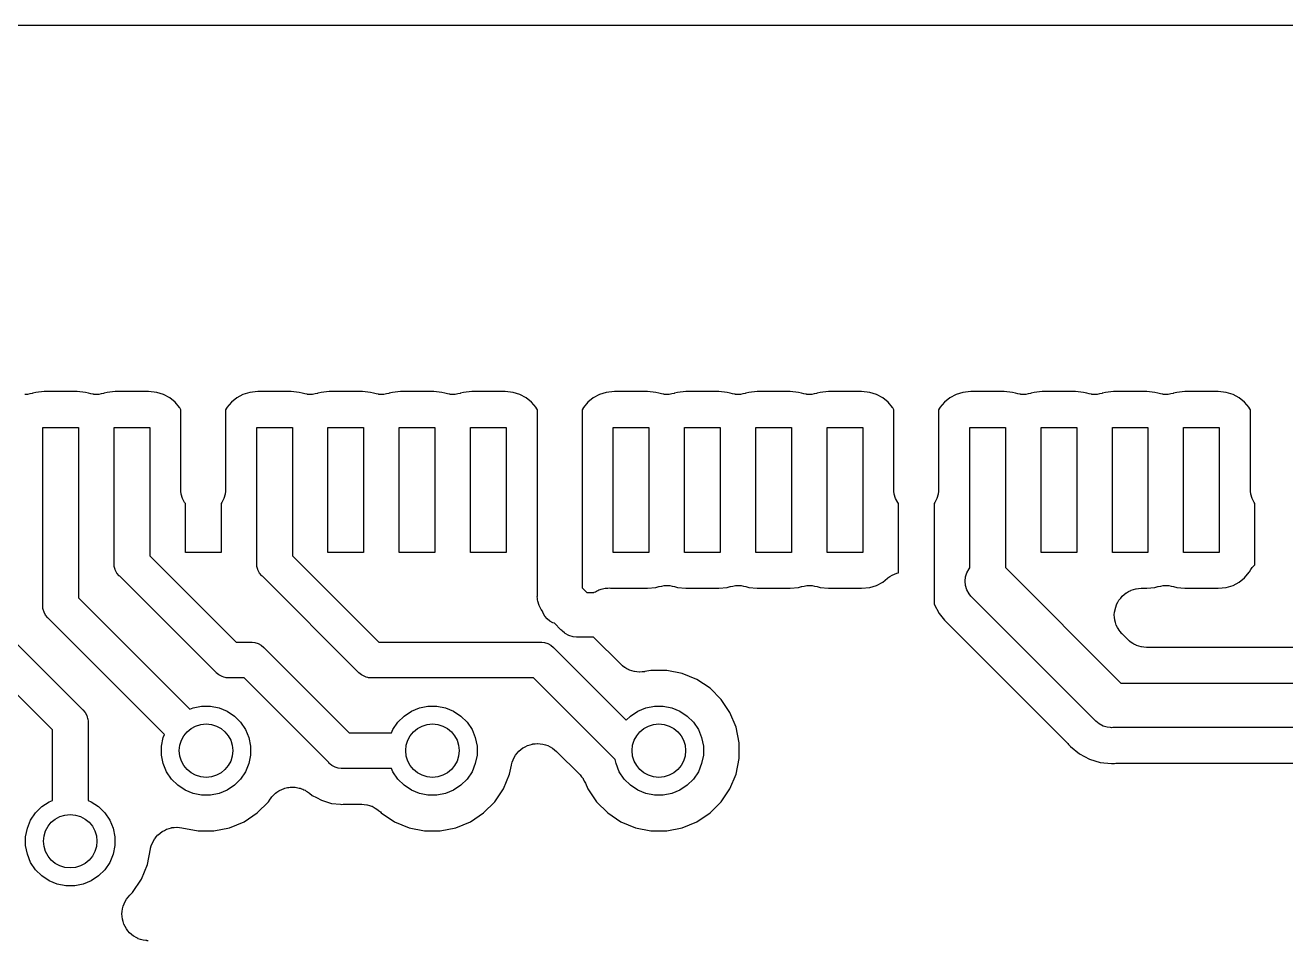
# Model space of a CAD drawing. Extents: x 86.1 to 155.4, y -71.6 to -29.3.
# Drawn here: x 113.03 to 120.1, y -34.59 to -29.46 of the extents above; entities that cross this region are included whole.
import ezdxf

# ---------------------------------------------------------------- set-up
doc = ezdxf.new("R2010")
doc.units = 0
doc.layers.add('BLACK', color=7, linetype='CONTINUOUS')

msp = doc.modelspace()

# ---------------------------------------------------------------- linework, layer by layer
at = {"layer": 'BLACK', "linetype": 'CONTINUOUS'}
for p, q in [((109.062, -29.46), (128.803, -29.46)), ((113.043, -31.53), (113.029, -31.5299)), ((113.044, -31.5299), (113.043, -31.53)), ((113.058, -31.5272), (113.044, -31.5299)), ((113.044, -31.5299), (113.044, -31.5299)), ((113.072, -31.5247), (113.058, -31.5272)), ((113.073, -31.5242), (113.072, -31.5247)), ((113.074, -31.5241), (113.073, -31.5242)), ((113.073, -31.5242), (113.073, -31.5242)), ((113.073, -31.5242), (113.073, -31.5242)), ((113.091, -31.5189), (113.074, -31.5241)), ((113.137, -31.5143), (113.091, -31.5189)), ((113.323, -31.5143), (113.137, -31.5143)), ((113.369, -31.5189), (113.323, -31.5143)), ((113.386, -31.5241), (113.369, -31.5189)), ((113.4, -31.5268), (113.386, -31.5241)), ((113.413, -31.5297), (113.4, -31.5268)), ((113.414, -31.5297), (113.413, -31.5297)), ((113.415, -31.5299), (113.414, -31.5297)), ((113.429, -31.5299), (113.415, -31.5299)), ((113.443, -31.53), (113.429, -31.5299)), ((113.444, -31.5299), (113.443, -31.53)), ((113.458, -31.5272), (113.444, -31.5299)), ((113.444, -31.5299), (113.444, -31.5299)), ((113.472, -31.5247), (113.458, -31.5272)), ((113.473, -31.5242), (113.472, -31.5247)), ((113.474, -31.5241), (113.473, -31.5242)), ((113.473, -31.5242), (113.473, -31.5242)), ((113.473, -31.5242), (113.473, -31.5242)), ((113.491, -31.5189), (113.474, -31.5241)), ((113.537, -31.5143), (113.491, -31.5189)), ((113.723, -31.5143), (113.537, -31.5143)), ((113.769, -31.5189), (113.723, -31.5143)), ((113.807, -31.5303), (113.769, -31.5189)), ((113.842, -31.5489), (113.807, -31.5303)), ((114.253, -31.5303), (114.218, -31.5489)), ((114.291, -31.5189), (114.253, -31.5303)), ((114.337, -31.5143), (114.291, -31.5189)), ((114.523, -31.5143), (114.337, -31.5143)), ((114.569, -31.5189), (114.523, -31.5143)), ((114.586, -31.5241), (114.569, -31.5189)), ((114.6, -31.5268), (114.586, -31.5241)), ((114.613, -31.5297), (114.6, -31.5268)), ((114.614, -31.5297), (114.613, -31.5297)), ((114.615, -31.5299), (114.614, -31.5297)), ((114.629, -31.5299), (114.615, -31.5299)), ((114.643, -31.53), (114.629, -31.5299)), ((114.644, -31.5299), (114.643, -31.53)), ((114.658, -31.5272), (114.644, -31.5299)), ((114.644, -31.5299), (114.644, -31.5299)), ((114.672, -31.5247), (114.658, -31.5272)), ((114.673, -31.5242), (114.672, -31.5247)), ((114.674, -31.5241), (114.673, -31.5242)), ((114.673, -31.5242), (114.673, -31.5242)), ((114.673, -31.5242), (114.673, -31.5242)), ((114.691, -31.5189), (114.674, -31.5241)), ((114.737, -31.5143), (114.691, -31.5189)), ((114.923, -31.5143), (114.737, -31.5143)), ((114.969, -31.5189), (114.923, -31.5143)), ((114.986, -31.5241), (114.969, -31.5189)), ((115, -31.5268), (114.986, -31.5241)), ((115.013, -31.5297), (115, -31.5268)), ((115.014, -31.5297), (115.013, -31.5297)), ((115.015, -31.5299), (115.014, -31.5297)), ((115.029, -31.5299), (115.015, -31.5299)), ((115.043, -31.53), (115.029, -31.5299)), ((115.044, -31.5299), (115.043, -31.53)), ((115.058, -31.5272), (115.044, -31.5299)), ((115.044, -31.5299), (115.044, -31.5299)), ((115.072, -31.5247), (115.058, -31.5272)), ((115.073, -31.5242), (115.072, -31.5247)), ((115.074, -31.5241), (115.073, -31.5242)), ((115.073, -31.5242), (115.073, -31.5242)), ((115.073, -31.5242), (115.073, -31.5242)), ((115.091, -31.5189), (115.074, -31.5241)), ((115.137, -31.5143), (115.091, -31.5189)), ((115.323, -31.5143), (115.137, -31.5143)), ((115.369, -31.5189), (115.323, -31.5143)), ((115.386, -31.5241), (115.369, -31.5189)), ((115.4, -31.5268), (115.386, -31.5241)), ((115.413, -31.5297), (115.4, -31.5268)), ((115.414, -31.5297), (115.413, -31.5297)), ((115.415, -31.5299), (115.414, -31.5297)), ((115.429, -31.5299), (115.415, -31.5299)), ((115.443, -31.53), (115.429, -31.5299)), ((115.444, -31.5299), (115.443, -31.53)), ((115.458, -31.5272), (115.444, -31.5299)), ((115.444, -31.5299), (115.444, -31.5299)), ((115.472, -31.5247), (115.458, -31.5272)), ((115.473, -31.5242), (115.472, -31.5247)), ((115.474, -31.5241), (115.473, -31.5242)), ((115.473, -31.5242), (115.473, -31.5242)), ((115.473, -31.5242), (115.473, -31.5242)), ((115.491, -31.5189), (115.474, -31.5241)), ((115.537, -31.5143), (115.491, -31.5189)), ((115.723, -31.5143), (115.537, -31.5143)), ((115.769, -31.5189), (115.723, -31.5143)), ((115.807, -31.5303), (115.769, -31.5189)), ((115.842, -31.5489), (115.807, -31.5303)), ((116.253, -31.5303), (116.218, -31.5489)), ((116.291, -31.5189), (116.253, -31.5303)), ((116.337, -31.5143), (116.291, -31.5189)), ((116.523, -31.5143), (116.337, -31.5143)), ((116.569, -31.5189), (116.523, -31.5143)), ((116.586, -31.5241), (116.569, -31.5189)), ((116.6, -31.5268), (116.586, -31.5241)), ((116.613, -31.5297), (116.6, -31.5268)), ((116.614, -31.5297), (116.613, -31.5297)), ((116.615, -31.5299), (116.614, -31.5297)), ((116.629, -31.5299), (116.615, -31.5299)), ((116.643, -31.53), (116.629, -31.5299)), ((116.644, -31.5299), (116.643, -31.53)), ((116.658, -31.5272), (116.644, -31.5299)), ((116.644, -31.5299), (116.644, -31.5299)), ((116.672, -31.5247), (116.658, -31.5272)), ((116.673, -31.5242), (116.672, -31.5247)), ((116.674, -31.5241), (116.673, -31.5242)), ((116.673, -31.5242), (116.673, -31.5242)), ((116.673, -31.5242), (116.673, -31.5242)), ((116.691, -31.5189), (116.674, -31.5241)), ((116.737, -31.5143), (116.691, -31.5189)), ((116.923, -31.5143), (116.737, -31.5143)), ((116.969, -31.5189), (116.923, -31.5143)), ((116.986, -31.5241), (116.969, -31.5189)), ((117, -31.5268), (116.986, -31.5241)), ((117.013, -31.5297), (117, -31.5268)), ((117.014, -31.5297), (117.013, -31.5297)), ((117.015, -31.5299), (117.014, -31.5297)), ((117.029, -31.5299), (117.015, -31.5299)), ((117.043, -31.53), (117.029, -31.5299)), ((117.044, -31.5299), (117.043, -31.53)), ((117.058, -31.5272), (117.044, -31.5299)), ((117.044, -31.5299), (117.044, -31.5299)), ((117.072, -31.5247), (117.058, -31.5272)), ((117.073, -31.5242), (117.072, -31.5247)), ((117.074, -31.5241), (117.073, -31.5242)), ((117.073, -31.5242), (117.073, -31.5242)), ((117.073, -31.5242), (117.073, -31.5242)), ((117.091, -31.5189), (117.074, -31.5241)), ((117.137, -31.5143), (117.091, -31.5189)), ((117.323, -31.5143), (117.137, -31.5143)), ((117.369, -31.5189), (117.323, -31.5143)), ((117.386, -31.5241), (117.369, -31.5189)), ((117.4, -31.5268), (117.386, -31.5241)), ((117.413, -31.5297), (117.4, -31.5268)), ((117.414, -31.5297), (117.413, -31.5297)), ((117.415, -31.5299), (117.414, -31.5297)), ((117.429, -31.5299), (117.415, -31.5299)), ((117.443, -31.53), (117.429, -31.5299)), ((117.444, -31.5299), (117.443, -31.53)), ((117.458, -31.5272), (117.444, -31.5299)), ((117.444, -31.5299), (117.444, -31.5299)), ((117.472, -31.5247), (117.458, -31.5272)), ((117.473, -31.5242), (117.472, -31.5247)), ((117.474, -31.5241), (117.473, -31.5242)), ((117.473, -31.5242), (117.473, -31.5242)), ((117.473, -31.5242), (117.473, -31.5242)), ((117.491, -31.5189), (117.474, -31.5241)), ((117.537, -31.5143), (117.491, -31.5189)), ((117.723, -31.5143), (117.537, -31.5143)), ((117.769, -31.5189), (117.723, -31.5143)), ((117.807, -31.5303), (117.769, -31.5189)), ((117.842, -31.5489), (117.807, -31.5303)), ((118.253, -31.5303), (118.218, -31.5489)), ((118.291, -31.5189), (118.253, -31.5303)), ((118.337, -31.5143), (118.291, -31.5189)), ((118.523, -31.5143), (118.337, -31.5143)), ((118.569, -31.5189), (118.523, -31.5143)), ((118.586, -31.5241), (118.569, -31.5189)), ((118.6, -31.5268), (118.586, -31.5241)), ((118.613, -31.5297), (118.6, -31.5268)), ((118.614, -31.5297), (118.613, -31.5297)), ((118.615, -31.5299), (118.614, -31.5297)), ((118.629, -31.5299), (118.615, -31.5299)), ((118.643, -31.53), (118.629, -31.5299)), ((118.644, -31.5299), (118.643, -31.53)), ((118.658, -31.5272), (118.644, -31.5299)), ((118.644, -31.5299), (118.644, -31.5299)), ((118.672, -31.5247), (118.658, -31.5272)), ((118.673, -31.5242), (118.672, -31.5247)), ((118.674, -31.5241), (118.673, -31.5242)), ((118.673, -31.5242), (118.673, -31.5242)), ((118.673, -31.5242), (118.673, -31.5242)), ((118.691, -31.5189), (118.674, -31.5241)), ((118.737, -31.5143), (118.691, -31.5189)), ((118.923, -31.5143), (118.737, -31.5143)), ((118.969, -31.5189), (118.923, -31.5143)), ((118.986, -31.5241), (118.969, -31.5189)), ((119, -31.5268), (118.986, -31.5241)), ((119.013, -31.5297), (119, -31.5268)), ((119.014, -31.5297), (119.013, -31.5297)), ((119.015, -31.5299), (119.014, -31.5297)), ((119.029, -31.5299), (119.015, -31.5299)), ((119.043, -31.53), (119.029, -31.5299)), ((119.044, -31.5299), (119.043, -31.53)), ((119.058, -31.5272), (119.044, -31.5299)), ((119.044, -31.5299), (119.044, -31.5299)), ((119.072, -31.5247), (119.058, -31.5272)), ((119.073, -31.5242), (119.072, -31.5247)), ((119.074, -31.5241), (119.073, -31.5242)), ((119.073, -31.5242), (119.073, -31.5242)), ((119.073, -31.5242), (119.073, -31.5242)), ((119.091, -31.5189), (119.074, -31.5241)), ((119.137, -31.5143), (119.091, -31.5189)), ((119.323, -31.5143), (119.137, -31.5143)), ((119.369, -31.5189), (119.323, -31.5143)), ((119.386, -31.5241), (119.369, -31.5189)), ((119.4, -31.5268), (119.386, -31.5241)), ((119.413, -31.5297), (119.4, -31.5268)), ((119.414, -31.5297), (119.413, -31.5297)), ((119.415, -31.5299), (119.414, -31.5297)), ((119.429, -31.5299), (119.415, -31.5299)), ((119.443, -31.53), (119.429, -31.5299)), ((119.444, -31.5299), (119.443, -31.53)), ((119.458, -31.5272), (119.444, -31.5299)), ((119.444, -31.5299), (119.444, -31.5299)), ((119.472, -31.5247), (119.458, -31.5272)), ((119.473, -31.5242), (119.472, -31.5247)), ((119.474, -31.5241), (119.473, -31.5242)), ((119.473, -31.5242), (119.473, -31.5242)), ((119.473, -31.5242), (119.473, -31.5242)), ((119.491, -31.5189), (119.474, -31.5241)), ((119.537, -31.5143), (119.491, -31.5189)), ((119.723, -31.5143), (119.537, -31.5143)), ((119.769, -31.5189), (119.723, -31.5143)), ((119.807, -31.5303), (119.769, -31.5189)), ((119.842, -31.5489), (119.807, -31.5303)), ((113.872, -31.5739), (113.842, -31.5489)), ((113.897, -31.6044), (113.872, -31.5739)), ((113.898, -31.6055), (113.897, -31.6044)), ((113.905, -31.6164), (113.898, -31.6055)), ((114.161, -31.6073), (114.155, -31.6165)), ((114.162, -31.6068), (114.161, -31.6073)), ((114.163, -31.6044), (114.162, -31.6055)), ((114.162, -31.6055), (114.162, -31.6067)), ((114.162, -31.6067), (114.162, -31.6068)), ((114.162, -31.6068), (114.162, -31.6068)), ((114.188, -31.5739), (114.163, -31.6044)), ((114.218, -31.5489), (114.188, -31.5739)), ((115.872, -31.5739), (115.842, -31.5489)), ((115.897, -31.6044), (115.872, -31.5739)), ((115.898, -31.6055), (115.897, -31.6044)), ((115.905, -31.6164), (115.898, -31.6055)), ((116.161, -31.6073), (116.155, -31.6165)), ((116.162, -31.6068), (116.161, -31.6073)), ((116.163, -31.6044), (116.162, -31.6055)), ((116.162, -31.6055), (116.162, -31.6067)), ((116.162, -31.6067), (116.162, -31.6068)), ((116.162, -31.6068), (116.162, -31.6068)), ((116.188, -31.5739), (116.163, -31.6044)), ((116.218, -31.5489), (116.188, -31.5739)), ((117.872, -31.5739), (117.842, -31.5489)), ((117.897, -31.6044), (117.872, -31.5739)), ((117.898, -31.6055), (117.897, -31.6044)), ((117.905, -31.6164), (117.898, -31.6055)), ((118.161, -31.6073), (118.155, -31.6165)), ((118.162, -31.6068), (118.161, -31.6073)), ((118.163, -31.6044), (118.162, -31.6055)), ((118.162, -31.6055), (118.162, -31.6067)), ((118.162, -31.6067), (118.162, -31.6068)), ((118.162, -31.6068), (118.162, -31.6068)), ((118.188, -31.5739), (118.163, -31.6044)), ((118.218, -31.5489), (118.188, -31.5739)), ((119.872, -31.5739), (119.842, -31.5489)), ((119.897, -31.6044), (119.872, -31.5739)), ((119.898, -31.6055), (119.897, -31.6044)), ((119.905, -31.6164), (119.898, -31.6055)), ((113.905, -32.0721), (113.905, -31.6164)), ((114.155, -31.6165), (114.155, -32.0721)), ((115.905, -32.0599), (115.905, -31.6164)), ((116.155, -31.6165), (116.155, -32.6142)), ((117.905, -32.0721), (117.905, -31.6164)), ((118.155, -31.6165), (118.155, -32.0721)), ((119.905, -32.0721), (119.905, -31.6164)), ((113.13, -32.7071), (113.13, -31.716)), ((113.13, -31.716), (113.33, -31.716)), ((113.33, -31.716), (113.33, -32.6706)), ((113.53, -32.416), (113.53, -31.716)), ((113.53, -31.716), (113.73, -31.716)), ((113.73, -31.716), (113.73, -32.4346)), ((114.33, -32.416), (114.33, -31.716)), ((114.33, -31.716), (114.53, -31.716)), ((114.53, -31.716), (114.53, -32.4346)), ((114.73, -32.416), (114.73, -31.716)), ((114.73, -31.716), (114.93, -31.716)), ((114.93, -31.716), (114.93, -32.416)), ((115.13, -32.416), (115.13, -31.716)), ((115.13, -31.716), (115.33, -31.716)), ((115.33, -31.716), (115.33, -32.416)), ((115.53, -32.416), (115.53, -31.716)), ((115.53, -31.716), (115.73, -31.716)), ((115.73, -31.716), (115.73, -32.416)), ((116.33, -32.416), (116.33, -31.716)), ((116.33, -31.716), (116.53, -31.716)), ((116.53, -31.716), (116.53, -32.416)), ((116.73, -32.416), (116.73, -31.716)), ((116.73, -31.716), (116.93, -31.716)), ((116.93, -31.716), (116.93, -32.416)), ((117.13, -32.416), (117.13, -31.716)), ((117.13, -31.716), (117.33, -31.716)), ((117.33, -31.716), (117.33, -32.416)), ((117.53, -32.416), (117.53, -31.716)), ((117.53, -31.716), (117.73, -31.716)), ((117.73, -31.716), (117.73, -32.416)), ((118.33, -32.416), (118.33, -31.716)), ((118.33, -31.716), (118.53, -31.716)), ((118.53, -31.716), (118.53, -32.5012)), ((118.73, -32.416), (118.73, -31.716)), ((118.73, -31.716), (118.93, -31.716)), ((118.93, -31.716), (118.93, -32.416)), ((119.13, -32.416), (119.13, -31.716)), ((119.13, -31.716), (119.33, -31.716)), ((119.33, -31.716), (119.33, -32.416)), ((119.53, -32.416), (119.53, -31.716)), ((119.53, -31.716), (119.73, -31.716)), ((119.73, -31.716), (119.73, -32.416)), ((113.907, -32.0905), (113.905, -32.0721)), ((113.914, -32.1141), (113.907, -32.0905)), ((114.153, -32.0905), (114.146, -32.1141)), ((114.155, -32.0721), (114.153, -32.0905)), ((115.905, -32.6599), (115.905, -32.0599)), ((115.905, -32.0599), (115.905, -32.0599)), ((117.907, -32.0905), (117.905, -32.0721)), ((117.914, -32.1141), (117.907, -32.0905)), ((118.153, -32.0905), (118.146, -32.1141)), ((118.155, -32.0721), (118.153, -32.0905)), ((119.907, -32.0905), (119.905, -32.0721)), ((119.914, -32.1141), (119.907, -32.0905)), ((113.926, -32.1358), (113.914, -32.1141)), ((113.93, -32.1412), (113.926, -32.1358)), ((113.93, -32.416), (113.93, -32.1412)), ((114.134, -32.1358), (114.13, -32.1412)), ((114.13, -32.1412), (114.13, -32.416)), ((114.146, -32.1141), (114.134, -32.1358)), ((117.926, -32.1358), (117.914, -32.1141)), ((117.93, -32.1412), (117.926, -32.1358)), ((117.93, -32.5314), (117.93, -32.1412)), ((118.134, -32.1358), (118.13, -32.1412)), ((118.13, -32.1412), (118.13, -32.7062)), ((118.146, -32.1141), (118.134, -32.1358)), ((119.926, -32.1358), (119.914, -32.1141)), ((119.93, -32.1412), (119.926, -32.1358)), ((119.93, -32.416), (119.93, -32.1412)), ((113.53, -32.4711), (113.53, -32.416)), ((113.53, -32.416), (113.53, -32.416)), ((113.73, -32.4346), (114.215, -32.92)), ((114.13, -32.416), (113.93, -32.416)), ((114.33, -32.4711), (114.33, -32.416)), ((114.33, -32.416), (114.33, -32.416)), ((114.53, -32.4346), (115.015, -32.92)), ((114.93, -32.416), (114.73, -32.416)), ((115.33, -32.416), (115.13, -32.416)), ((115.73, -32.416), (115.53, -32.416)), ((116.53, -32.416), (116.33, -32.416)), ((116.93, -32.416), (116.73, -32.416)), ((117.33, -32.416), (117.13, -32.416)), ((117.73, -32.416), (117.53, -32.416)), ((118.33, -32.5028), (118.33, -32.416)), ((118.33, -32.416), (118.33, -32.416)), ((118.93, -32.416), (118.73, -32.416)), ((119.33, -32.416), (119.13, -32.416)), ((119.73, -32.416), (119.53, -32.416)), ((119.93, -32.4862), (119.93, -32.416)), ((119.93, -32.416), (119.93, -32.416)), ((113.53, -32.476), (113.53, -32.4711)), ((113.531, -32.4956), (113.53, -32.476)), ((113.536, -32.5119), (113.531, -32.4956)), ((113.537, -32.5145), (113.536, -32.5119)), ((113.546, -32.5318), (113.537, -32.5145)), ((114.33, -32.476), (114.33, -32.4711)), ((114.331, -32.4956), (114.33, -32.476)), ((114.336, -32.5119), (114.331, -32.4956)), ((114.337, -32.5145), (114.336, -32.5119)), ((114.346, -32.5318), (114.337, -32.5145)), ((118.314, -32.5299), (118.326, -32.5082)), ((118.326, -32.5082), (118.33, -32.5028)), ((118.53, -32.5012), (119.178, -33.149)), ((119.872, -32.5581), (119.897, -32.5276)), ((119.897, -32.5276), (119.898, -32.5265)), ((119.898, -32.5252), (119.899, -32.5247)), ((119.898, -32.5253), (119.898, -32.5252)), ((119.898, -32.5252), (119.898, -32.5252)), ((119.898, -32.5265), (119.898, -32.5253)), ((119.899, -32.5247), (119.907, -32.5129)), ((119.907, -32.5129), (119.915, -32.501)), ((119.915, -32.5005), (119.926, -32.4906)), ((119.915, -32.5008), (119.915, -32.5005)), ((119.915, -32.501), (119.915, -32.5008)), ((119.926, -32.4906), (119.93, -32.4862)), ((113.559, -32.5471), (113.546, -32.5318)), ((113.563, -32.5502), (113.559, -32.5471)), ((114.1, -33.0872), (113.563, -32.5502)), ((114.359, -32.5471), (114.346, -32.5318)), ((114.363, -32.5502), (114.359, -32.5471)), ((114.9, -33.0872), (114.363, -32.5502)), ((117.807, -32.6017), (117.842, -32.5831)), ((117.842, -32.5831), (117.869, -32.5611)), ((117.869, -32.5603), (117.87, -32.5602)), ((117.869, -32.5611), (117.869, -32.5603)), ((117.87, -32.5597), (117.882, -32.5521)), ((117.87, -32.5602), (117.87, -32.5597)), ((117.87, -32.5602), (117.87, -32.5602)), ((117.882, -32.5521), (117.894, -32.5442)), ((117.894, -32.544), (117.895, -32.5438)), ((117.894, -32.5442), (117.894, -32.544)), ((117.895, -32.5438), (117.908, -32.5385)), ((117.908, -32.5385), (117.921, -32.5332)), ((117.921, -32.5332), (117.922, -32.5331)), ((117.922, -32.533), (117.93, -32.5314)), ((117.922, -32.5331), (117.922, -32.533)), ((118.304, -32.578), (118.307, -32.5535)), ((118.307, -32.6025), (118.304, -32.578)), ((118.307, -32.5535), (118.314, -32.5299)), ((119.807, -32.6017), (119.842, -32.5831)), ((119.842, -32.5831), (119.872, -32.5581)), ((115.904, -32.666), (115.905, -32.6599)), ((115.905, -32.6721), (115.904, -32.666)), ((116.155, -32.6142), (116.182, -32.641)), ((116.182, -32.641), (116.222, -32.641)), ((116.222, -32.641), (116.224, -32.6401)), ((116.224, -32.6401), (116.23, -32.6368)), ((116.23, -32.6368), (116.236, -32.6329)), ((116.236, -32.6329), (116.243, -32.63)), ((116.243, -32.63), (116.249, -32.6265)), ((116.249, -32.6265), (116.256, -32.6244)), ((116.256, -32.6244), (116.263, -32.6217)), ((116.263, -32.6217), (116.27, -32.6203)), ((116.27, -32.6203), (116.277, -32.6181)), ((116.277, -32.6181), (116.285, -32.6174)), ((116.285, -32.6174), (116.292, -32.616)), ((116.292, -32.616), (116.299, -32.6161)), ((116.299, -32.6161), (116.307, -32.6153)), ((116.307, -32.6153), (116.314, -32.6161)), ((116.314, -32.6161), (116.321, -32.6161)), ((116.321, -32.6161), (116.337, -32.6177)), ((116.337, -32.6177), (116.523, -32.6177)), ((116.523, -32.6177), (116.569, -32.6131)), ((116.569, -32.6131), (116.586, -32.6079)), ((116.586, -32.6079), (116.587, -32.6078)), ((116.587, -32.6078), (116.588, -32.6073)), ((116.587, -32.6078), (116.587, -32.6078)), ((116.587, -32.6078), (116.587, -32.6078)), ((116.588, -32.6073), (116.602, -32.6048)), ((116.602, -32.6048), (116.616, -32.6021)), ((116.616, -32.6021), (116.617, -32.602)), ((116.616, -32.6021), (116.616, -32.6021)), ((116.617, -32.602), (116.631, -32.6021)), ((116.631, -32.6021), (116.645, -32.6021)), ((116.645, -32.6021), (116.646, -32.6023)), ((116.646, -32.6023), (116.647, -32.6023)), ((116.647, -32.6023), (116.66, -32.6052)), ((116.66, -32.6052), (116.674, -32.6079)), ((116.674, -32.6079), (116.691, -32.6131)), ((116.691, -32.6131), (116.737, -32.6177)), ((116.737, -32.6177), (116.923, -32.6177)), ((116.923, -32.6177), (116.969, -32.6131)), ((116.969, -32.6131), (116.986, -32.6079)), ((116.986, -32.6079), (116.987, -32.6078)), ((116.987, -32.6078), (116.988, -32.6073)), ((116.987, -32.6078), (116.987, -32.6078)), ((116.987, -32.6078), (116.987, -32.6078)), ((116.988, -32.6073), (117.002, -32.6048)), ((117.002, -32.6048), (117.016, -32.6021)), ((117.016, -32.6021), (117.017, -32.602)), ((117.016, -32.6021), (117.016, -32.6021)), ((117.017, -32.602), (117.031, -32.6021)), ((117.031, -32.6021), (117.045, -32.6021)), ((117.045, -32.6021), (117.046, -32.6023)), ((117.046, -32.6023), (117.047, -32.6023)), ((117.047, -32.6023), (117.06, -32.6052)), ((117.06, -32.6052), (117.074, -32.6079)), ((117.074, -32.6079), (117.091, -32.6131)), ((117.091, -32.6131), (117.137, -32.6177)), ((117.137, -32.6177), (117.323, -32.6177)), ((117.323, -32.6177), (117.369, -32.6131)), ((117.369, -32.6131), (117.386, -32.6079)), ((117.386, -32.6079), (117.387, -32.6078)), ((117.387, -32.6078), (117.388, -32.6073)), ((117.387, -32.6078), (117.387, -32.6078)), ((117.387, -32.6078), (117.387, -32.6078)), ((117.388, -32.6073), (117.402, -32.6048)), ((117.402, -32.6048), (117.416, -32.6021)), ((117.416, -32.6021), (117.417, -32.602)), ((117.416, -32.6021), (117.416, -32.6021)), ((117.417, -32.602), (117.431, -32.6021)), ((117.431, -32.6021), (117.445, -32.6021)), ((117.445, -32.6021), (117.446, -32.6023)), ((117.446, -32.6023), (117.447, -32.6023)), ((117.447, -32.6023), (117.46, -32.6052)), ((117.46, -32.6052), (117.474, -32.6079)), ((117.474, -32.6079), (117.491, -32.6131)), ((117.491, -32.6131), (117.537, -32.6177)), ((117.537, -32.6177), (117.723, -32.6177)), ((117.723, -32.6177), (117.769, -32.6131)), ((117.769, -32.6131), (117.807, -32.6017)), ((118.314, -32.6261), (118.307, -32.6025)), ((118.326, -32.6478), (118.314, -32.6261)), ((118.337, -32.6621), (118.326, -32.6478)), ((119.033, -33.358), (118.337, -32.6621)), ((119.177, -32.6724), (119.186, -32.6613)), ((119.186, -32.6609), (119.197, -32.6519)), ((119.186, -32.6611), (119.186, -32.6609)), ((119.186, -32.6613), (119.186, -32.6611)), ((119.197, -32.6519), (119.208, -32.6428)), ((119.208, -32.6428), (119.209, -32.6426)), ((119.209, -32.6425), (119.221, -32.6358)), ((119.209, -32.6426), (119.209, -32.6425)), ((119.221, -32.6358), (119.234, -32.629)), ((119.234, -32.629), (119.235, -32.6289)), ((119.235, -32.6288), (119.249, -32.6247)), ((119.235, -32.6289), (119.235, -32.6288)), ((119.249, -32.6247), (119.262, -32.6206)), ((119.262, -32.6206), (119.263, -32.6205)), ((119.263, -32.6204), (119.277, -32.6191)), ((119.263, -32.6205), (119.263, -32.6204)), ((119.277, -32.6191), (119.291, -32.6177)), ((119.291, -32.6177), (119.323, -32.6177)), ((119.323, -32.6177), (119.369, -32.6131)), ((119.369, -32.6131), (119.386, -32.6079)), ((119.386, -32.6079), (119.387, -32.6078)), ((119.387, -32.6078), (119.388, -32.6073)), ((119.387, -32.6078), (119.387, -32.6078)), ((119.387, -32.6078), (119.387, -32.6078)), ((119.388, -32.6073), (119.402, -32.6048)), ((119.402, -32.6048), (119.416, -32.6021)), ((119.416, -32.6021), (119.417, -32.602)), ((119.416, -32.6021), (119.416, -32.6021)), ((119.417, -32.602), (119.431, -32.6021)), ((119.431, -32.6021), (119.445, -32.6021)), ((119.445, -32.6021), (119.446, -32.6023)), ((119.446, -32.6023), (119.447, -32.6023)), ((119.447, -32.6023), (119.46, -32.6052)), ((119.46, -32.6052), (119.474, -32.6079)), ((119.474, -32.6079), (119.491, -32.6131)), ((119.491, -32.6131), (119.537, -32.6177)), ((119.537, -32.6177), (119.723, -32.6177)), ((119.723, -32.6177), (119.769, -32.6131)), ((119.769, -32.6131), (119.807, -32.6017)), ((113.13, -32.712), (113.13, -32.7071)), ((113.13, -32.7169), (113.13, -32.712)), ((113.131, -32.7281), (113.13, -32.7169)), ((113.13, -32.7169), (113.13, -32.7169)), ((113.131, -32.7316), (113.131, -32.7281)), ((113.133, -32.7372), (113.131, -32.7316)), ((113.137, -32.7505), (113.133, -32.7372)), ((113.33, -32.6706), (113.955, -33.2952)), ((115.906, -32.6817), (115.905, -32.6721)), ((115.905, -32.6721), (115.905, -32.6721)), ((115.907, -32.6905), (115.906, -32.6817)), ((115.914, -32.7141), (115.907, -32.6905)), ((115.926, -32.7358), (115.914, -32.7141)), ((115.934, -32.7461), (115.926, -32.7358)), ((118.13, -32.7062), (118.158, -32.7594)), ((119.143, -32.7515), (119.145, -32.7375)), ((119.145, -32.737), (119.149, -32.723)), ((119.145, -32.7373), (119.145, -32.737)), ((119.145, -32.7375), (119.145, -32.7373)), ((119.149, -32.723), (119.153, -32.7096)), ((119.153, -32.7091), (119.16, -32.6962)), ((119.153, -32.7093), (119.153, -32.7091)), ((119.153, -32.7096), (119.153, -32.7093)), ((119.16, -32.6962), (119.167, -32.6838)), ((119.167, -32.6834), (119.177, -32.6724)), ((119.167, -32.6836), (119.167, -32.6834)), ((119.167, -32.6838), (119.167, -32.6836)), ((113.146, -32.7678), (113.137, -32.7505)), ((113.159, -32.7831), (113.146, -32.7678)), ((113.163, -32.7862), (113.159, -32.7831)), ((113.813, -33.4367), (113.163, -32.7862)), ((115.937, -32.7565), (115.934, -32.7461)), ((115.946, -32.7738), (115.937, -32.7565)), ((115.959, -32.7891), (115.946, -32.7738)), ((115.974, -32.8015), (115.959, -32.7891)), ((115.992, -32.8108), (115.974, -32.8015)), ((116.001, -32.8137), (115.992, -32.8108)), ((118.158, -32.7594), (118.189, -32.7965)), ((118.189, -32.7965), (118.88, -33.4873)), ((119.141, -32.7661), (119.143, -32.7515)), ((119.141, -32.7664), (119.141, -32.7661)), ((119.141, -32.7666), (119.141, -32.7664)), ((119.143, -32.7808), (119.141, -32.7666)), ((119.144, -32.7953), (119.143, -32.7808)), ((119.144, -32.7955), (119.144, -32.7953)), ((119.144, -32.7958), (119.144, -32.7955)), ((119.148, -32.8096), (119.144, -32.7958)), ((119.152, -32.8234), (119.148, -32.8096)), ((112.93, -32.8746), (113.351, -33.2958)), ((116.037, -32.8501), (116.001, -32.8137)), ((116.041, -32.8548), (116.037, -32.8501)), ((116.046, -32.8587), (116.041, -32.8548)), ((116.056, -32.867), (116.046, -32.8587)), ((116.046, -32.8587), (116.046, -32.8587)), ((116.06, -32.8704), (116.056, -32.867)), ((116.082, -32.882), (116.06, -32.8704)), ((116.105, -32.8892), (116.082, -32.882)), ((119.152, -32.8236), (119.152, -32.8234)), ((119.152, -32.8239), (119.152, -32.8236)), ((119.159, -32.8367), (119.152, -32.8239)), ((119.166, -32.8494), (119.159, -32.8367)), ((119.166, -32.8496), (119.166, -32.8494)), ((119.166, -32.8498), (119.166, -32.8496)), ((119.175, -32.8611), (119.166, -32.8498)), ((119.184, -32.8723), (119.175, -32.8611)), ((119.184, -32.8726), (119.184, -32.8723)), ((119.184, -32.8727), (119.184, -32.8726)), ((119.184, -32.8726), (119.184, -32.8726)), ((119.185, -32.8738), (119.184, -32.8727)), ((119.217, -32.9051), (119.185, -32.8738)), ((114.215, -32.92), (114.295, -32.92)), ((114.295, -32.92), (114.3, -32.9195)), ((114.3, -32.9195), (114.305, -32.92)), ((114.305, -32.92), (114.305, -32.92)), ((114.305, -32.92), (114.32, -32.9214)), ((114.32, -32.9214), (114.338, -32.9272)), ((114.338, -32.9272), (114.356, -32.9365)), ((114.356, -32.9365), (114.371, -32.9489)), ((114.371, -32.9489), (114.374, -32.9528)), ((114.374, -32.9528), (114.849, -33.428)), ((115.015, -32.92), (115.919, -32.92)), ((115.919, -32.92), (115.924, -32.9195)), ((115.924, -32.9195), (115.929, -32.92)), ((115.929, -32.92), (115.929, -32.92)), ((115.929, -32.92), (115.944, -32.9214)), ((115.944, -32.9214), (115.963, -32.9272)), ((115.963, -32.9272), (115.98, -32.9365)), ((115.98, -32.9365), (115.995, -32.9489)), ((115.995, -32.9489), (115.999, -32.9528)), ((115.999, -32.9528), (116.403, -33.3573)), ((116.124, -32.891), (116.105, -32.8892)), ((116.13, -32.8916), (116.124, -32.891)), ((116.124, -32.891), (116.124, -32.891)), ((116.136, -32.891), (116.13, -32.8916)), ((116.22, -32.891), (116.136, -32.891)), ((116.372, -33.0437), (116.22, -32.891)), ((119.227, -32.9138), (119.217, -32.9051)), ((119.238, -32.9228), (119.227, -32.9138)), ((119.239, -32.9231), (119.238, -32.9228)), ((119.239, -32.9236), (119.239, -32.9231)), ((119.251, -32.9302), (119.239, -32.9236)), ((119.264, -32.9369), (119.251, -32.9302)), ((119.264, -32.9371), (119.264, -32.9369)), ((119.265, -32.9375), (119.264, -32.9371)), ((119.278, -32.9415), (119.265, -32.9375)), ((119.292, -32.9457), (119.278, -32.9415)), ((119.292, -32.9458), (119.292, -32.9457)), ((119.293, -32.946), (119.292, -32.9458)), ((119.307, -32.9474), (119.293, -32.946)), ((119.321, -32.949), (119.307, -32.9474)), ((119.322, -32.949), (119.321, -32.949)), ((119.323, -32.949), (119.322, -32.949)), ((119.322, -32.949), (119.322, -32.949)), ((119.322, -32.949), (119.322, -32.949)), ((123.167, -32.949), (119.323, -32.949)), ((113.184, -33.4114), (112.763, -32.9902)), ((114.103, -33.0911), (114.1, -33.0872)), ((114.118, -33.1035), (114.103, -33.0911)), ((114.903, -33.0911), (114.9, -33.0872)), ((114.918, -33.1035), (114.903, -33.0911)), ((116.383, -33.0525), (116.372, -33.0437)), ((116.394, -33.0615), (116.383, -33.0525)), ((116.394, -33.0618), (116.394, -33.0615)), ((116.395, -33.0623), (116.394, -33.0618)), ((116.407, -33.0689), (116.395, -33.0623)), ((116.419, -33.0756), (116.407, -33.0689)), ((116.42, -33.0758), (116.419, -33.0756)), ((116.421, -33.0761), (116.42, -33.0758)), ((116.434, -33.0802), (116.421, -33.0761)), ((116.447, -33.0844), (116.434, -33.0802)), ((116.448, -33.0845), (116.447, -33.0844)), ((116.449, -33.0847), (116.448, -33.0845)), ((116.463, -33.0861), (116.449, -33.0847)), ((116.476, -33.0876), (116.463, -33.0861)), ((116.477, -33.0876), (116.476, -33.0876)), ((116.478, -33.0876), (116.477, -33.0876)), ((116.492, -33.0863), (116.478, -33.0876)), ((116.506, -33.0852), (116.492, -33.0863)), ((116.507, -33.0849), (116.506, -33.0852)), ((116.508, -33.0848), (116.507, -33.0849)), ((116.507, -33.0849), (116.507, -33.0849)), ((116.507, -33.0849), (116.507, -33.0849)), ((116.542, -33.078), (116.508, -33.0848)), ((116.63, -33.078), (116.542, -33.078)), ((116.717, -33.0953), (116.63, -33.078)), ((114.136, -33.1128), (114.118, -33.1035)), ((114.145, -33.1157), (114.136, -33.1128)), ((114.154, -33.1186), (114.145, -33.1157)), ((114.158, -33.1189), (114.154, -33.1186)), ((114.169, -33.12), (114.158, -33.1189)), ((114.174, -33.1205), (114.169, -33.12)), ((114.169, -33.12), (114.169, -33.12)), ((114.179, -33.12), (114.174, -33.1205)), ((114.259, -33.12), (114.179, -33.12)), ((114.734, -33.5952), (114.259, -33.12)), ((114.936, -33.1128), (114.918, -33.1035)), ((114.945, -33.1157), (114.936, -33.1128)), ((114.954, -33.1186), (114.945, -33.1157)), ((114.958, -33.1189), (114.954, -33.1186)), ((114.969, -33.12), (114.958, -33.1189)), ((114.974, -33.1205), (114.969, -33.12)), ((114.969, -33.12), (114.969, -33.12)), ((114.979, -33.12), (114.974, -33.1205)), ((115.883, -33.12), (114.979, -33.12)), ((116.341, -33.5781), (115.883, -33.12)), ((116.799, -33.1292), (116.717, -33.0953)), ((116.873, -33.1785), (116.799, -33.1292)), ((119.178, -33.149), (123.184, -33.149)), ((116.936, -33.2411), (116.873, -33.1785)), ((113.351, -33.2958), (113.355, -33.2989)), ((113.355, -33.2989), (113.368, -33.3142)), ((113.955, -33.2952), (113.973, -33.2876)), ((113.973, -33.2876), (114.021, -33.278)), ((114.021, -33.278), (114.071, -33.278)), ((114.071, -33.278), (114.119, -33.2876)), ((114.119, -33.2876), (114.164, -33.3065)), ((114.164, -33.3065), (114.205, -33.3338)), ((115.157, -33.3338), (115.198, -33.3065)), ((115.198, -33.3065), (115.243, -33.2876)), ((115.243, -33.2876), (115.291, -33.278)), ((115.291, -33.278), (115.341, -33.278)), ((115.341, -33.278), (115.389, -33.2876)), ((115.389, -33.2876), (115.434, -33.3065)), ((115.434, -33.3065), (115.475, -33.3338)), ((116.427, -33.3338), (116.468, -33.3065)), ((116.468, -33.3065), (116.513, -33.2876)), ((116.513, -33.2876), (116.561, -33.278)), ((116.561, -33.278), (116.611, -33.278)), ((116.611, -33.278), (116.659, -33.2876)), ((116.659, -33.2876), (116.704, -33.3065)), ((116.704, -33.3065), (116.745, -33.3338)), ((116.985, -33.3148), (116.936, -33.2411)), ((113.368, -33.3142), (113.377, -33.3315)), ((113.377, -33.3315), (113.379, -33.3402)), ((113.379, -33.3402), (113.381, -33.3469)), ((113.381, -33.3469), (113.383, -33.3504)), ((113.383, -33.3504), (113.384, -33.3651)), ((113.384, -33.3651), (113.384, -33.3651)), ((113.384, -33.3651), (113.384, -33.37)), ((113.384, -33.37), (113.384, -33.3749)), ((113.384, -33.3749), (113.384, -33.8068)), ((114.205, -33.3338), (114.24, -33.3686)), ((114.24, -33.3686), (114.268, -33.4096)), ((115.094, -33.4096), (115.122, -33.3686)), ((115.122, -33.3686), (115.157, -33.3338)), ((115.475, -33.3338), (115.51, -33.3686)), ((115.51, -33.3686), (115.538, -33.4096)), ((116.403, -33.3573), (116.427, -33.3338)), ((116.745, -33.3338), (116.78, -33.3686)), ((116.78, -33.3686), (116.808, -33.4096)), ((117.019, -33.3967), (116.985, -33.3148)), ((119.037, -33.3628), (119.033, -33.358)), ((119.056, -33.3784), (119.037, -33.3628)), ((113.184, -33.8068), (113.184, -33.4114)), ((113.806, -33.4551), (113.813, -33.4367)), ((114.268, -33.4096), (114.286, -33.4551)), ((114.849, -33.428), (115.087, -33.428)), ((115.087, -33.428), (115.094, -33.4096)), ((115.538, -33.4096), (115.556, -33.4551)), ((116.808, -33.4096), (116.826, -33.4551)), ((117.036, -33.4837), (117.019, -33.3967)), ((119.078, -33.39), (119.056, -33.3784)), ((119.101, -33.3972), (119.078, -33.39)), ((119.12, -33.399), (119.101, -33.3972)), ((119.126, -33.3996), (119.12, -33.399)), ((119.12, -33.399), (119.12, -33.399)), ((119.132, -33.399), (119.126, -33.3996)), ((123.138, -33.399), (119.132, -33.399)), ((113.796, -33.5034), (113.806, -33.4551)), ((113.796, -33.5526), (113.796, -33.5034)), ((114.286, -33.4551), (114.296, -33.5034)), ((114.296, -33.5034), (114.296, -33.5526)), ((115.556, -33.4551), (115.566, -33.5034)), ((115.566, -33.5034), (115.566, -33.5526)), ((115.812, -33.5216), (115.823, -33.5127)), ((115.823, -33.5127), (115.824, -33.5125)), ((115.824, -33.5123), (115.837, -33.5057)), ((115.824, -33.5125), (115.824, -33.5123)), ((115.837, -33.5057), (115.849, -33.499)), ((115.849, -33.499), (115.85, -33.4989)), ((115.85, -33.4988), (115.864, -33.4947)), ((115.85, -33.4989), (115.85, -33.4988)), ((115.864, -33.4947), (115.877, -33.4907)), ((115.877, -33.4907), (115.878, -33.4906)), ((115.878, -33.4906), (115.892, -33.4893)), ((115.878, -33.4906), (115.878, -33.4906)), ((115.892, -33.4893), (115.906, -33.4879)), ((115.906, -33.4879), (115.907, -33.488)), ((115.907, -33.488), (115.907, -33.4879)), ((115.907, -33.4879), (115.921, -33.4894)), ((115.921, -33.4894), (115.936, -33.4909)), ((115.936, -33.4909), (115.936, -33.491)), ((115.936, -33.491), (115.936, -33.491)), ((115.936, -33.491), (115.95, -33.4952)), ((115.95, -33.4952), (115.964, -33.4994)), ((115.964, -33.4994), (115.964, -33.4996)), ((115.964, -33.4996), (115.964, -33.4997)), ((115.964, -33.4997), (115.977, -33.5065)), ((115.977, -33.5065), (115.989, -33.5133)), ((115.989, -33.5133), (115.99, -33.5135)), ((115.99, -33.5135), (115.99, -33.5136)), ((115.99, -33.5136), (116.001, -33.5228)), ((116.826, -33.4551), (116.836, -33.5034)), ((116.836, -33.5034), (116.836, -33.5526)), ((117.036, -33.5723), (117.036, -33.4837)), ((118.88, -33.4873), (118.881, -33.4888)), ((118.881, -33.4888), (118.885, -33.4937)), ((118.885, -33.4937), (118.89, -33.4982)), ((118.89, -33.4982), (118.895, -33.5049)), ((118.895, -33.5049), (118.945, -33.5455)), ((113.806, -33.6009), (113.796, -33.5526)), ((114.296, -33.5526), (114.286, -33.6009)), ((115.566, -33.5526), (115.556, -33.6009)), ((115.764, -33.593), (115.768, -33.5793)), ((115.768, -33.5787), (115.775, -33.5663)), ((115.768, -33.579), (115.768, -33.5787)), ((115.768, -33.5793), (115.768, -33.579)), ((115.775, -33.5663), (115.782, -33.5536)), ((115.782, -33.5531), (115.791, -33.5422)), ((115.782, -33.5534), (115.782, -33.5531)), ((115.782, -33.5536), (115.782, -33.5534)), ((115.791, -33.5422), (115.801, -33.5311)), ((115.801, -33.5307), (115.812, -33.5216)), ((115.801, -33.5309), (115.801, -33.5307)), ((115.801, -33.5311), (115.801, -33.5309)), ((116.001, -33.5228), (116.012, -33.5319)), ((116.012, -33.5319), (116.142, -33.6619)), ((116.346, -33.6009), (116.341, -33.5781)), ((116.836, -33.5526), (116.826, -33.6009)), ((117.019, -33.6593), (117.036, -33.5723)), ((118.945, -33.5455), (119.001, -33.5757)), ((119.001, -33.5757), (119.062, -33.5943)), ((113.824, -33.6464), (113.806, -33.6009)), ((113.852, -33.6874), (113.824, -33.6464)), ((114.268, -33.6464), (114.24, -33.6874)), ((114.286, -33.6009), (114.268, -33.6464)), ((114.737, -33.5991), (114.734, -33.5952)), ((114.741, -33.6022), (114.737, -33.5991)), ((114.742, -33.6034), (114.741, -33.6022)), ((114.741, -33.6022), (114.741, -33.6022)), ((114.752, -33.6115), (114.742, -33.6034)), ((114.77, -33.6208), (114.752, -33.6115)), ((114.788, -33.6266), (114.77, -33.6208)), ((114.803, -33.628), (114.788, -33.6266)), ((114.808, -33.6285), (114.803, -33.628)), ((114.803, -33.628), (114.803, -33.628)), ((114.813, -33.628), (114.808, -33.6285)), ((115.087, -33.628), (114.813, -33.628)), ((115.094, -33.6464), (115.087, -33.628)), ((115.122, -33.6874), (115.094, -33.6464)), ((115.538, -33.6464), (115.51, -33.6874)), ((115.556, -33.6009), (115.538, -33.6464)), ((115.715, -33.7412), (115.749, -33.6593)), ((115.749, -33.6593), (115.759, -33.6087)), ((115.759, -33.6066), (115.764, -33.593)), ((115.759, -33.6072), (115.759, -33.6066)), ((115.759, -33.6073), (115.759, -33.6072)), ((115.759, -33.6072), (115.759, -33.6072)), ((115.759, -33.6087), (115.759, -33.6073)), ((116.364, -33.6464), (116.346, -33.6009)), ((116.392, -33.6874), (116.364, -33.6464)), ((116.808, -33.6464), (116.78, -33.6874)), ((116.826, -33.6009), (116.808, -33.6464)), ((116.985, -33.7412), (117.019, -33.6593)), ((119.062, -33.5943), (119.126, -33.6006)), ((119.126, -33.6006), (119.135, -33.5997)), ((119.135, -33.5997), (119.137, -33.5995)), ((119.137, -33.5995), (119.143, -33.5996)), ((119.143, -33.5996), (119.149, -33.599)), ((119.149, -33.599), (122.993, -33.599)), ((113.887, -33.7222), (113.852, -33.6874)), ((113.928, -33.7495), (113.887, -33.7222)), ((114.205, -33.7222), (114.164, -33.7495)), ((114.24, -33.6874), (114.205, -33.7222)), ((115.157, -33.7222), (115.122, -33.6874)), ((115.198, -33.7495), (115.157, -33.7222)), ((115.475, -33.7222), (115.434, -33.7495)), ((115.51, -33.6874), (115.475, -33.7222)), ((116.142, -33.6619), (116.142, -33.6621)), ((116.142, -33.6621), (116.142, -33.6621)), ((116.142, -33.6621), (116.142, -33.6621)), ((116.142, -33.6621), (116.144, -33.6634)), ((116.144, -33.6634), (116.152, -33.6741)), ((116.152, -33.6741), (116.161, -33.6848)), ((116.161, -33.6848), (116.161, -33.6856)), ((116.161, -33.6856), (116.162, -33.6863)), ((116.162, -33.6863), (116.168, -33.6985)), ((116.168, -33.6985), (116.175, -33.7106)), ((116.175, -33.7106), (116.187, -33.7412)), ((116.427, -33.7222), (116.392, -33.6874)), ((116.468, -33.7495), (116.427, -33.7222)), ((116.745, -33.7222), (116.704, -33.7495)), ((116.78, -33.6874), (116.745, -33.7222)), ((113.973, -33.7684), (113.928, -33.7495)), ((114.021, -33.778), (113.973, -33.7684)), ((114.071, -33.778), (114.021, -33.778)), ((114.119, -33.7684), (114.071, -33.778)), ((114.164, -33.7495), (114.119, -33.7684)), ((114.396, -33.8149), (114.406, -33.7992)), ((114.406, -33.7992), (114.407, -33.7975)), ((114.407, -33.7975), (114.412, -33.7923)), ((114.412, -33.7923), (114.415, -33.7866)), ((114.415, -33.7866), (114.421, -33.7811)), ((114.421, -33.7811), (114.426, -33.7751)), ((114.426, -33.7751), (114.431, -33.7708)), ((114.431, -33.7708), (114.436, -33.766)), ((114.436, -33.766), (114.443, -33.7617)), ((114.443, -33.7617), (114.449, -33.7568)), ((114.449, -33.7568), (114.455, -33.7537)), ((114.455, -33.7537), (114.461, -33.7499)), ((114.461, -33.7499), (114.468, -33.747)), ((114.468, -33.747), (114.475, -33.7433)), ((114.475, -33.7433), (114.481, -33.7414)), ((114.481, -33.7414), (114.488, -33.7388)), ((114.488, -33.7388), (114.495, -33.7373)), ((114.495, -33.7373), (114.503, -33.7351)), ((114.503, -33.7351), (114.51, -33.7345)), ((114.51, -33.7345), (114.517, -33.7332)), ((114.517, -33.7332), (114.524, -33.7333)), ((114.524, -33.7333), (114.532, -33.7326)), ((114.532, -33.7326), (114.539, -33.7333)), ((114.539, -33.7333), (114.546, -33.7333)), ((114.546, -33.7333), (114.553, -33.7349)), ((114.553, -33.7349), (114.561, -33.7357)), ((114.561, -33.7357), (114.568, -33.7377)), ((114.568, -33.7377), (114.574, -33.7391)), ((114.574, -33.7391), (114.582, -33.7421)), ((114.582, -33.7421), (114.589, -33.7444)), ((114.589, -33.7444), (114.595, -33.7477)), ((114.595, -33.7477), (114.602, -33.7503)), ((114.602, -33.7503), (114.608, -33.7547)), ((114.608, -33.7547), (114.615, -33.7584)), ((114.615, -33.7584), (114.62, -33.7628)), ((114.62, -33.7628), (114.626, -33.7666)), ((114.626, -33.7666), (114.641, -33.7786)), ((114.641, -33.7786), (114.665, -33.7915)), ((114.665, -33.7915), (114.665, -33.7915)), ((114.665, -33.7915), (114.693, -33.8065)), ((115.243, -33.7684), (115.198, -33.7495)), ((115.291, -33.778), (115.243, -33.7684)), ((115.341, -33.778), (115.291, -33.778)), ((115.389, -33.7684), (115.341, -33.778)), ((115.434, -33.7495), (115.389, -33.7684)), ((115.666, -33.8149), (115.715, -33.7412)), ((116.187, -33.7412), (116.236, -33.8149)), ((116.513, -33.7684), (116.468, -33.7495)), ((116.561, -33.778), (116.513, -33.7684)), ((116.611, -33.778), (116.561, -33.778)), ((116.659, -33.7684), (116.611, -33.778)), ((116.704, -33.7495), (116.659, -33.7684)), ((116.936, -33.8149), (116.985, -33.7412)), ((113.09, -33.8766), (113.125, -33.8418)), ((113.125, -33.8418), (113.166, -33.8145)), ((113.166, -33.8145), (113.184, -33.8068)), ((113.384, -33.8068), (113.402, -33.8145)), ((113.402, -33.8145), (113.443, -33.8418)), ((113.443, -33.8418), (113.478, -33.8766)), ((114.333, -33.8775), (114.396, -33.8149)), ((114.693, -33.8065), (114.749, -33.8237)), ((114.749, -33.8237), (114.801, -33.8287)), ((114.801, -33.8287), (114.801, -33.8287)), ((114.801, -33.8287), (114.808, -33.8295)), ((114.808, -33.8295), (114.815, -33.8287)), ((114.815, -33.8287), (114.817, -33.8285)), ((114.817, -33.8285), (114.824, -33.8286)), ((114.824, -33.8286), (114.83, -33.828)), ((114.83, -33.828), (114.917, -33.828)), ((114.917, -33.828), (114.918, -33.828)), ((114.918, -33.828), (114.918, -33.828)), ((114.918, -33.828), (114.918, -33.828)), ((114.918, -33.828), (114.92, -33.828)), ((114.92, -33.828), (114.933, -33.8296)), ((114.933, -33.8296), (114.947, -33.831)), ((114.947, -33.831), (114.948, -33.8312)), ((114.948, -33.8312), (114.949, -33.8313)), ((114.949, -33.8313), (114.962, -33.8355)), ((114.962, -33.8355), (114.975, -33.8395)), ((114.975, -33.8395), (114.976, -33.8399)), ((114.976, -33.8399), (114.977, -33.8401)), ((114.977, -33.8401), (114.989, -33.8468)), ((114.989, -33.8468), (115.001, -33.8534)), ((115.001, -33.8534), (115.002, -33.8539)), ((115.002, -33.8539), (115.002, -33.8542)), ((115.002, -33.8542), (115.013, -33.8632)), ((115.013, -33.8632), (115.024, -33.8719)), ((115.024, -33.8719), (115.029, -33.8775)), ((115.603, -33.8775), (115.666, -33.8149)), ((116.236, -33.8149), (116.299, -33.8775)), ((116.873, -33.8775), (116.936, -33.8149)), ((113.044, -33.9631), (113.062, -33.9176)), ((113.062, -33.9176), (113.09, -33.8766)), ((113.478, -33.8766), (113.506, -33.9176)), ((113.506, -33.9176), (113.524, -33.9631)), ((114.177, -33.9607), (114.259, -33.9268)), ((114.259, -33.9268), (114.333, -33.8775)), ((115.029, -33.8775), (115.103, -33.9268)), ((115.103, -33.9268), (115.185, -33.9607)), ((115.447, -33.9607), (115.529, -33.9268)), ((115.529, -33.9268), (115.603, -33.8775)), ((116.299, -33.8775), (116.373, -33.9268)), ((116.373, -33.9268), (116.455, -33.9607)), ((116.717, -33.9607), (116.799, -33.9268)), ((116.799, -33.9268), (116.873, -33.8775)), ((113.034, -34.0114), (113.044, -33.9631)), ((113.034, -34.0606), (113.034, -34.0114)), ((113.524, -33.9631), (113.534, -34.0114)), ((113.534, -34.0114), (113.534, -34.0606)), ((113.758, -34.0222), (113.767, -34.0114)), ((113.767, -34.0114), (113.776, -34.0005)), ((113.776, -34.0002), (113.777, -33.9998)), ((113.776, -34.0005), (113.776, -34.0002)), ((113.777, -33.9998), (113.788, -33.991)), ((113.788, -33.991), (113.799, -33.982)), ((113.799, -33.9818), (113.8, -33.9815)), ((113.799, -33.982), (113.799, -33.9818)), ((113.8, -33.9815), (113.812, -33.9749)), ((113.812, -33.9749), (113.825, -33.9683)), ((113.825, -33.9682), (113.826, -33.9679)), ((113.825, -33.9683), (113.825, -33.9682)), ((113.826, -33.9679), (113.839, -33.964)), ((113.839, -33.964), (113.853, -33.9599)), ((113.853, -33.9598), (113.854, -33.9597)), ((113.853, -33.9599), (113.853, -33.9598)), ((113.854, -33.9597), (113.868, -33.9584)), ((113.868, -33.9584), (113.882, -33.9571)), ((113.882, -33.9571), (113.882, -33.9571)), ((113.882, -33.9571), (113.883, -33.9571)), ((113.883, -33.9571), (113.897, -33.9585)), ((113.897, -33.9585), (113.911, -33.9599)), ((113.911, -33.9599), (114.002, -33.978)), ((114.002, -33.978), (114.09, -33.978)), ((114.09, -33.978), (114.177, -33.9607)), ((115.185, -33.9607), (115.272, -33.978)), ((115.272, -33.978), (115.36, -33.978)), ((115.36, -33.978), (115.447, -33.9607)), ((116.455, -33.9607), (116.542, -33.978)), ((116.542, -33.978), (116.63, -33.978)), ((116.63, -33.978), (116.717, -33.9607)), ((113.044, -34.1089), (113.034, -34.0606)), ((113.534, -34.0606), (113.524, -34.1089)), ((113.717, -34.1673), (113.735, -34.0778)), ((113.735, -34.0757), (113.739, -34.0623)), ((113.735, -34.0767), (113.735, -34.0757)), ((113.735, -34.0768), (113.735, -34.0767)), ((113.735, -34.0778), (113.735, -34.0768)), ((113.735, -34.0768), (113.735, -34.0768)), ((113.739, -34.0623), (113.743, -34.0488)), ((113.743, -34.0488), (113.744, -34.0483)), ((113.744, -34.0478), (113.751, -34.0354)), ((113.744, -34.0483), (113.744, -34.0478)), ((113.751, -34.0354), (113.757, -34.0231)), ((113.757, -34.0231), (113.758, -34.0227)), ((113.758, -34.0227), (113.758, -34.0222)), ((113.062, -34.1544), (113.044, -34.1089)), ((113.09, -34.1954), (113.062, -34.1544)), ((113.506, -34.1544), (113.478, -34.1954)), ((113.524, -34.1089), (113.506, -34.1544)), ((113.125, -34.2302), (113.09, -34.1954)), ((113.478, -34.1954), (113.443, -34.2302)), ((113.683, -34.2492), (113.717, -34.1673)), ((113.166, -34.2575), (113.125, -34.2302)), ((113.211, -34.2764), (113.166, -34.2575)), ((113.259, -34.286), (113.211, -34.2764)), ((113.309, -34.286), (113.259, -34.286)), ((113.357, -34.2764), (113.309, -34.286)), ((113.402, -34.2575), (113.357, -34.2764)), ((113.443, -34.2302), (113.402, -34.2575)), ((113.634, -34.3229), (113.683, -34.2492)), ((113.593, -34.3735), (113.6, -34.3609)), ((113.6, -34.3604), (113.609, -34.3492)), ((113.6, -34.3607), (113.6, -34.3604)), ((113.6, -34.3609), (113.6, -34.3607)), ((113.609, -34.3492), (113.618, -34.3382)), ((113.618, -34.3382), (113.634, -34.3229)), ((113.574, -34.4433), (113.576, -34.4291)), ((113.576, -34.4291), (113.577, -34.4147)), ((113.577, -34.4141), (113.581, -34.4006)), ((113.577, -34.4144), (113.577, -34.4141)), ((113.577, -34.4147), (113.577, -34.4144)), ((113.581, -34.4006), (113.586, -34.3867)), ((113.586, -34.3862), (113.593, -34.3735)), ((113.586, -34.3864), (113.586, -34.3862)), ((113.586, -34.3867), (113.586, -34.3864)), ((113.574, -34.4435), (113.574, -34.4433)), ((113.574, -34.4438), (113.574, -34.4435)), ((113.576, -34.4581), (113.574, -34.4438)), ((113.577, -34.4724), (113.576, -34.4581)), ((113.577, -34.4727), (113.577, -34.4724)), ((113.577, -34.4729), (113.577, -34.4727)), ((113.581, -34.4866), (113.577, -34.4729)), ((113.585, -34.5005), (113.581, -34.4866)), ((113.585, -34.5007), (113.585, -34.5005)), ((113.585, -34.501), (113.585, -34.5007)), ((113.592, -34.5135), (113.585, -34.501)), ((113.599, -34.5264), (113.592, -34.5135)), ((113.599, -34.5266), (113.599, -34.5264)), ((113.599, -34.5269), (113.599, -34.5266)), ((113.608, -34.538), (113.599, -34.5269)), ((113.617, -34.5493), (113.608, -34.538)), ((113.617, -34.5494), (113.617, -34.5493)), ((113.617, -34.5496), (113.617, -34.5494)), ((113.628, -34.5588), (113.617, -34.5496)), ((113.639, -34.5681), (113.628, -34.5588)), ((113.64, -34.5682), (113.639, -34.5681)), ((113.64, -34.5684), (113.64, -34.5682)), ((113.653, -34.5753), (113.64, -34.5684)), ((113.665, -34.5822), (113.653, -34.5753)), ((113.665, -34.5823), (113.665, -34.5822)), ((113.666, -34.5824), (113.665, -34.5823)), ((113.679, -34.5867), (113.666, -34.5824)), ((113.693, -34.591), (113.679, -34.5867)), ((113.693, -34.5911), (113.693, -34.591)), ((113.694, -34.5911), (113.693, -34.5911)), ((113.708, -34.5927), (113.694, -34.5911)), ((113.713, -34.5932), (113.708, -34.5927)), ((113.713, -34.5934), (113.713, -34.5932)), ((113.715, -34.5936), (113.713, -34.5934)), ((113.72, -34.594), (113.715, -34.5936)), ((113.722, -34.5943), (113.72, -34.594))]:
    msp.add_line(p, q, dxfattribs=at)
at = {"layer": 'BLACK'}
for centre in [(114.046, -33.528), (115.316, -33.528), (116.586, -33.528), (113.284, -34.036)]:
    msp.add_circle(centre, 0.15, dxfattribs=at)

doc.saveas('drawing.dxf')
